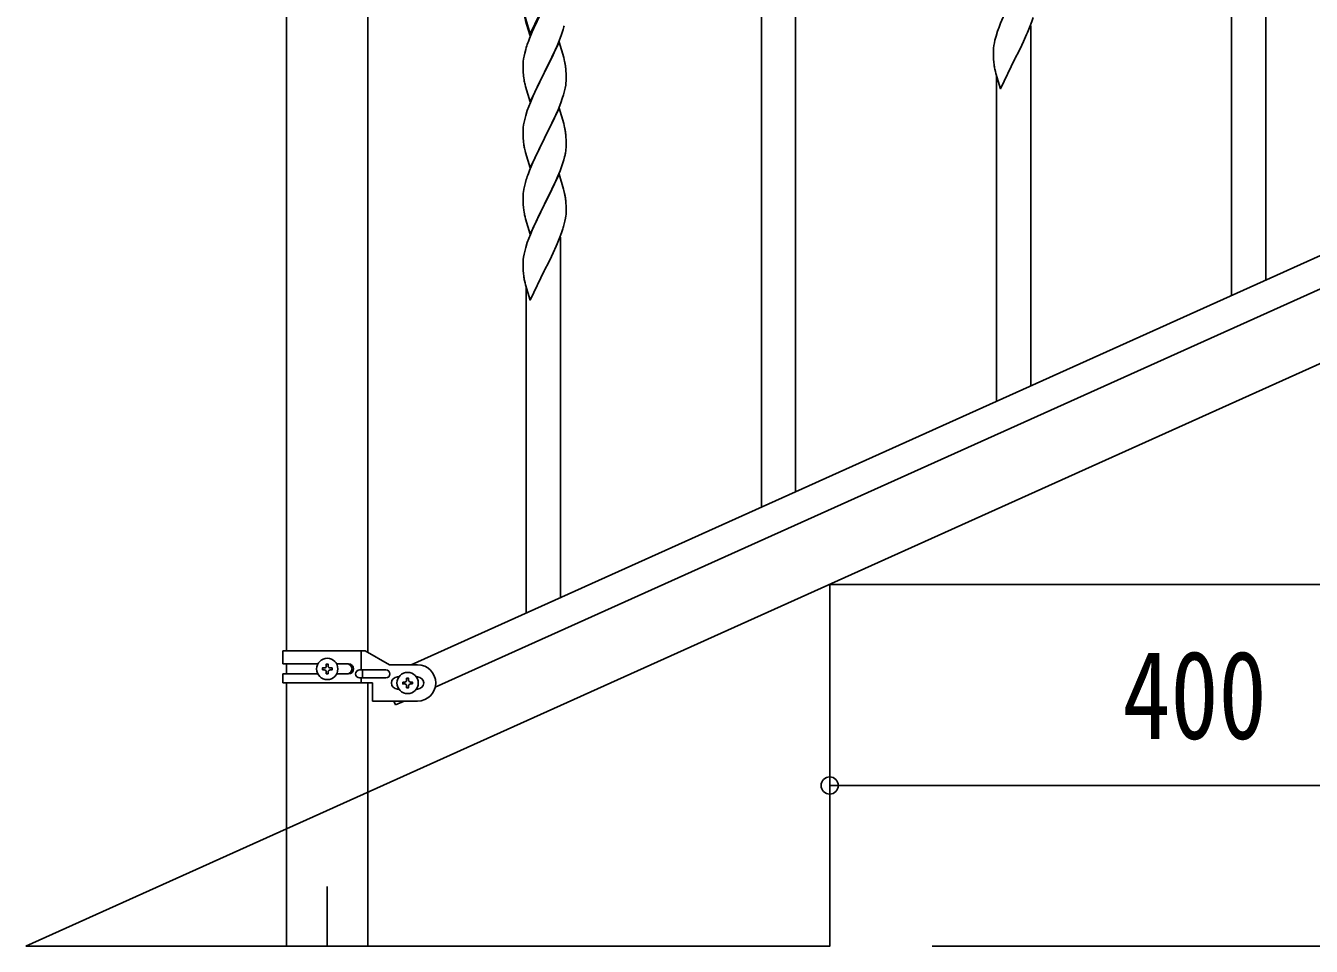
# Model space of a CAD drawing. Units: millimetres, scale not verified. Extents: x -4015 to 4015, y -2862 to 2860.
# Drawn here: x 430 to 1069, y -1990 to -1532 of the extents above; entities that cross this region are included whole.
import ezdxf
from ezdxf.enums import TextEntityAlignment as Align

# ---------------------------------------------------------------- set-up
doc = ezdxf.new("R2010")
doc.units = ezdxf.units.MM
doc.header["$LTSCALE"] = 10
for name, color, linetype in [('0-2_YKK_12', 2, 'Continuous'), ('0-3_YKK_A1', 4, 'Continuous'), ('0-4_YKK_D', 6, 'Continuous')]:
    doc.layers.add(name, color=color, linetype=linetype)
doc.styles.add('ＭＳ ゴシック', font='')
doc.styles.get('ＭＳ ゴシック').set_extended_font_data('MS Gothic')

msp = doc.modelspace()

# ---------------------------------------------------------------- linework, layer by layer
at = {"layer": '0-2_YKK_12'}
msp.add_line((579.69, -1960.24), (579.69, -1989.9), dxfattribs=at)
at = {"layer": '0-3_YKK_A1'}
for p, q in [((559.44, -1259.9), (559.44, -1842.92)), ((599.94, -1843.71), (599.94, -1259.9)), ((1046.69, -1658.38), (1046.69, -1479.39)), ((1029.69, -1666.02), (1029.69, -1504.13)), ((795.69, -1771.18), (795.69, -1511.4)), ((812.69, -1763.54), (812.69, -1511.4)), ((1325.92, -1532.86), (621.41, -1849.92)), ((929.69, -1710.96), (929.69, -1531.97)), ((1337.96, -1543.88), (633.46, -1860.95)), ((921.86, -1548.44), (921.7, -1548.77)), ((677.49, -1557.89), (677.63, -1558.88)), ((912.69, -1718.6), (912.69, -1556.71)), ((698.19, -1595.34), (698.4, -1594.01)), ((695.69, -1816.12), (695.69, -1637.13)), ((687.86, -1653.6), (687.7, -1653.93)), ((678.69, -1823.76), (678.69, -1661.88)), ((557.69, -1842.92), (598.56, -1842.92)), ((557.69, -1849.42), (557.69, -1842.92)), ((596.66, -1852.42), (596.66, -1842.92)), ((598.56, -1842.92), (610.69, -1849.92)), ((575.02, -1849.42), (557.69, -1849.42)), ((557.69, -1858.92), (557.69, -1854.42)), ((575.01, -1854.42), (557.69, -1854.42)), ((559.44, -1849.42), (559.44, -1854.42)), ((578.25, -1852.4), (577.29, -1852.4)), ((581.13, -1851.44), (582.09, -1851.44)), ((590.28, -1849.42), (584.36, -1849.42)), ((590.28, -1854.42), (584.36, -1854.42)), ((608.89, -1852.42), (595.81, -1852.42)), ((597.21, -1856.42), (597.21, -1852.42)), ((624.69, -1849.92), (610.69, -1849.92)), ((557.69, -1858.92), (602.19, -1858.92)), ((559.44, -1858.92), (559.44, -1989.9)), ((608.89, -1856.42), (595.81, -1856.42)), ((596.66, -1858.92), (596.66, -1856.42)), ((599.94, -1989.9), (599.94, -1858.92)), ((602.19, -1858.92), (602.19, -1867.92)), ((614.69, -1855.92), (615.32, -1855.92)), ((618.25, -1858.44), (617.29, -1858.44)), ((621.13, -1859.4), (622.09, -1859.4)), ((624.06, -1855.92), (624.69, -1855.92)), ((614.69, -1861.92), (615.32, -1861.92)), ((624.06, -1861.92), (624.69, -1861.92)), ((624.69, -1867.92), (602.19, -1867.92)), ((612.77, -1867.92), (613.65, -1869.86)), ((617.96, -1867.92), (613.65, -1869.86))]:
    msp.add_line(p, q, dxfattribs=at)
for points in [[(677.86, -1527.2), (678.12, -1528.37), (678.37, -1529.33), (678.88, -1531.11), (680.64, -1536.98), (687.86, -1522.12), (688.03, -1521.79), (689.75, -1518.4), (691.25, -1515.35), (692.14, -1513.48), (693.69, -1510.06), (694.13, -1509.06), (695.17, -1506.53), (696.3, -1503.49), (696.97, -1501.5)], [(678.12, -1527.46), (678.44, -1528.66), (680.64, -1536.06), (687.86, -1521.21), (688.03, -1520.87), (691.25, -1514.43), (692.59, -1511.6), (693.91, -1508.64), (695.17, -1505.61), (696.13, -1503.08), (696.65, -1501.57), (697.12, -1500.09)], [(929.09, -1500.71), (921.86, -1515.56), (921.7, -1515.89), (919.35, -1520.55), (917.59, -1524.2), (917.14, -1525.17), (916.03, -1527.63), (914.76, -1530.65), (913.97, -1532.68), (913.25, -1534.69), (912.46, -1537.17), (911.94, -1539.1), (911.63, -1540.5), (911.39, -1541.85), (911.23, -1543.14), (911.17, -1543.97), (911.14, -1544.77), (911.16, -1546.63), (911.19, -1547.64), (911.24, -1548.58), (911.34, -1550.02), (911.49, -1551.34)], [(695.09, -1507.26), (687.86, -1522.12), (687.7, -1522.45), (684.91, -1527.99), (683.36, -1531.24), (682.03, -1534.18), (680.36, -1538.22), (679.79, -1539.74)], [(911.86, -1553.52), (912.12, -1554.69), (912.37, -1555.65), (914.64, -1563.29), (921.86, -1548.44), (922.03, -1548.11), (923.75, -1544.72), (925.25, -1541.66), (926.14, -1539.79), (927.69, -1536.37), (928.13, -1535.37), (929.17, -1532.84), (930.3, -1529.81), (930.97, -1527.81)], [(678.12, -1561.25), (678.37, -1562.2), (680.64, -1569.85), (687.86, -1554.99), (688.03, -1554.66), (689.75, -1551.27), (691.25, -1548.22), (692.14, -1546.35), (693.69, -1542.93), (694.13, -1541.93), (695.17, -1539.4), (696.3, -1536.36), (696.97, -1534.37)], [(695.09, -1540.13), (687.86, -1554.99), (687.34, -1556.01), (684.7, -1561.3), (683.59, -1563.63), (682.47, -1566.05), (680.76, -1570.07), (679.97, -1572.1), (679.25, -1574.11), (678.46, -1576.59), (677.94, -1578.52), (677.63, -1579.91), (677.39, -1581.27), (677.23, -1582.56), (677.17, -1583.39), (677.14, -1584.19), (677.16, -1586.05), (677.19, -1587.06), (677.24, -1588), (677.32, -1589.17)], [(697.82, -1549.67), (697.6, -1548.73), (697.35, -1547.77), (695.09, -1540.13)], [(678.76, -1542.74), (678.46, -1543.73), (677.94, -1545.65), (677.63, -1547.05), (677.39, -1548.4), (677.23, -1549.7), (677.17, -1550.53), (677.14, -1551.33), (677.16, -1553.19), (677.19, -1554.2), (677.24, -1555.14), (677.32, -1556.3)], [(677.86, -1592.94), (678.12, -1594.11), (678.37, -1595.07), (680.64, -1602.72), (687.86, -1587.86), (688.03, -1587.53), (692.14, -1579.22), (693.48, -1576.29), (694.55, -1573.79), (695.94, -1570.24), (696.65, -1568.23), (697.27, -1566.25), (697.79, -1564.33), (698.1, -1562.93), (698.34, -1561.58), (698.5, -1560.28), (698.56, -1559.45), (698.58, -1558.65), (698.58, -1557.51), (698.53, -1555.78), (698.47, -1554.54), (698.36, -1553.12)], [(695.09, -1573), (687.86, -1587.86), (687.52, -1588.53), (684.91, -1593.72), (683.81, -1596.02), (683.14, -1597.46), (682.03, -1599.92), (680.36, -1603.95), (679.79, -1605.47)], [(697.82, -1582.54), (697.6, -1581.6), (697.35, -1580.65), (695.09, -1573)], [(698.58, -1591.52), (698.58, -1590.38), (698.53, -1588.65), (698.47, -1587.41), (698.36, -1585.99)], [(677.19, -1615.85), (677.15, -1616.67), (677.14, -1617.06), (677.16, -1618.92), (677.19, -1619.93), (677.24, -1620.87), (677.34, -1622.31), (677.49, -1623.63), (677.63, -1624.62), (677.81, -1625.57), (677.91, -1626.04), (678.12, -1626.98), (678.37, -1627.94), (680.64, -1635.59), (687.86, -1620.72), (688.03, -1620.39), (689.96, -1616.59), (691.47, -1613.49), (692.14, -1612.08), (693.48, -1609.16), (694.34, -1607.16), (695.56, -1604.12), (696.3, -1602.1), (696.81, -1600.6), (697.41, -1598.64), (697.79, -1597.2)], [(695.09, -1605.87), (687.86, -1620.72), (687.7, -1621.05), (685.35, -1625.71), (683.59, -1629.36), (683.14, -1630.33), (682.03, -1632.79), (680.76, -1635.81), (679.97, -1637.84), (679.25, -1639.85), (678.46, -1642.33), (677.94, -1644.26), (677.63, -1645.66), (677.39, -1647.01), (677.23, -1648.3), (677.17, -1649.13), (677.14, -1649.93), (677.16, -1651.79), (677.19, -1652.81), (677.24, -1653.75), (677.34, -1655.19), (677.49, -1656.5)], [(678.76, -1608.48), (678.32, -1609.95), (677.83, -1611.86), (677.54, -1613.24), (677.32, -1614.58)], [(697.82, -1615.41), (697.48, -1613.99), (697.29, -1613.27), (695.09, -1605.87)], [(698.56, -1625.19), (698.58, -1624.39), (698.58, -1623.25), (698.53, -1621.52), (698.47, -1620.28), (698.36, -1618.86)], [(429.69, -1989.9), (1229.69, -1629.9), (1629.69, -1629.9)], [(697.67, -1630.54), (698, -1629.13), (698.27, -1627.76), (698.46, -1626.45)], [(829.69, -1809.9), (1229.69, -1809.9), (1229.69, -1629.9)], [(677.86, -1658.68), (678.12, -1659.86), (678.37, -1660.81), (680.64, -1668.46), (687.86, -1653.6), (688.03, -1653.27), (689.75, -1649.88), (691.25, -1646.82), (692.14, -1644.95), (693.69, -1641.53), (694.13, -1640.53), (695.17, -1638), (696.3, -1634.97), (696.97, -1632.97)], [(429.69, -1989.9), (829.69, -1989.9), (829.69, -1809.9)], [(577.29, -1852.4), (577.29, -1851.44), (578.25, -1851.44)], [(579.21, -1850.48), (579.21, -1849.52), (580.17, -1849.52), (580.17, -1850.48)], [(580.17, -1853.36), (580.17, -1854.32), (579.21, -1854.32), (579.21, -1853.36)], [(582.09, -1851.44), (582.09, -1852.4), (581.13, -1852.4)], [(617.29, -1858.44), (617.29, -1859.4), (618.25, -1859.4)], [(620.17, -1857.48), (620.17, -1856.52), (619.21, -1856.52), (619.21, -1857.48)], [(619.21, -1860.36), (619.21, -1861.32), (620.17, -1861.32), (620.17, -1860.36)], [(622.09, -1859.4), (622.09, -1858.44), (621.13, -1858.44)]]:
    msp.add_lwpolyline(points, dxfattribs=at)
for centre in [(579.69, -1851.92), (619.69, -1858.92)]:
    msp.add_circle(centre, 5.3, dxfattribs=at)
for centre, radius, start, end in [((636.57, -1515.66), 63.23, 342.78424, 345.07599), ((754.39, -1566.99), 79.42, 159.93435, 162.22611), ((656.23, -1558.38), 42.49, 9.53591, 11.82766), ((653.63, -1557.98), 45, 6.19632, 8.48807), ((966.09, -1543.18), 55.21, 188.49987, 190.79162), ((717.15, -1552.85), 39.98, 184.9569, 187.24866), ((737, -1547.82), 60.39, 190.55951, 192.85127), ((656.35, -1591.25), 42.37, 9.56725, 11.859), ((653.63, -1590.85), 45, 6.19632, 8.48807), ((717.27, -1585.72), 40.1, 184.93791, 187.22967), ((732.04, -1582.6), 55.16, 188.50857, 190.80032), ((668.31, -1591), 30.27, 356.72427, 359.01602), ((651.62, -1586.27), 47.45, 346.68556, 348.97731), ((666.47, -1590), 32.18, 352.83347, 355.12522), ((754.39, -1632.72), 79.42, 159.93435, 162.22611), ((709.13, -1618.47), 32.04, 173.03232, 175.32407), ((656.35, -1624.12), 42.37, 9.56725, 11.859), ((653.5, -1623.72), 45.12, 6.17603, 8.46779), ((636.57, -1614.26), 63.23, 342.78424, 345.07599), ((667.14, -1623.2), 31.49, 354.07159, 356.36334), ((732.09, -1648.34), 55.21, 188.49987, 190.79162), ((578.25, -1850.48), 0.96, 270, 0), ((578.25, -1853.36), 0.96, 0, 90), ((581.13, -1850.48), 0.96, 180, 270), ((581.13, -1853.36), 0.96, 90, 180), ((589.53, -1851.92), 2.5, 270, 90), ((590.28, -1851.92), 2.5, 270, 90), ((595.81, -1854.42), 2, 90, 270), ((608.89, -1854.42), 2, 270, 90), ((624.69, -1858.92), 9, 270, 90), ((614.69, -1858.92), 3, 90, 270), ((618.25, -1857.48), 0.96, 270, 0), ((618.25, -1860.36), 0.96, 0, 90), ((621.13, -1857.48), 0.96, 180, 270), ((621.13, -1860.36), 0.96, 90, 180), ((624.69, -1858.92), 3, 270, 90)]:
    msp.add_arc(centre, radius, start, end, dxfattribs=at)
at = {"layer": '0-4_YKK_D'}
for p, q in [((829.69, -1860.9), (829.69, -1910.9)), ((829.69, -1909.9), (1229.69, -1909.9)), ((880.69, -1989.9), (1780.69, -1989.9))]:
    msp.add_line(p, q, dxfattribs=at)
msp.add_circle((829.69, -1909.9), 4.25, dxfattribs=at)

# ---------------------------------------------------------------- texts
at = {"layer": '0-4_YKK_D', "style": 'ＭＳ ゴシック', "width": 0.8}
msp.add_text('400', height=43.99, dxfattribs=at).set_placement((975.29, -1899.9), align=Align.BOTTOM_LEFT)

doc.saveas('drawing.dxf')
